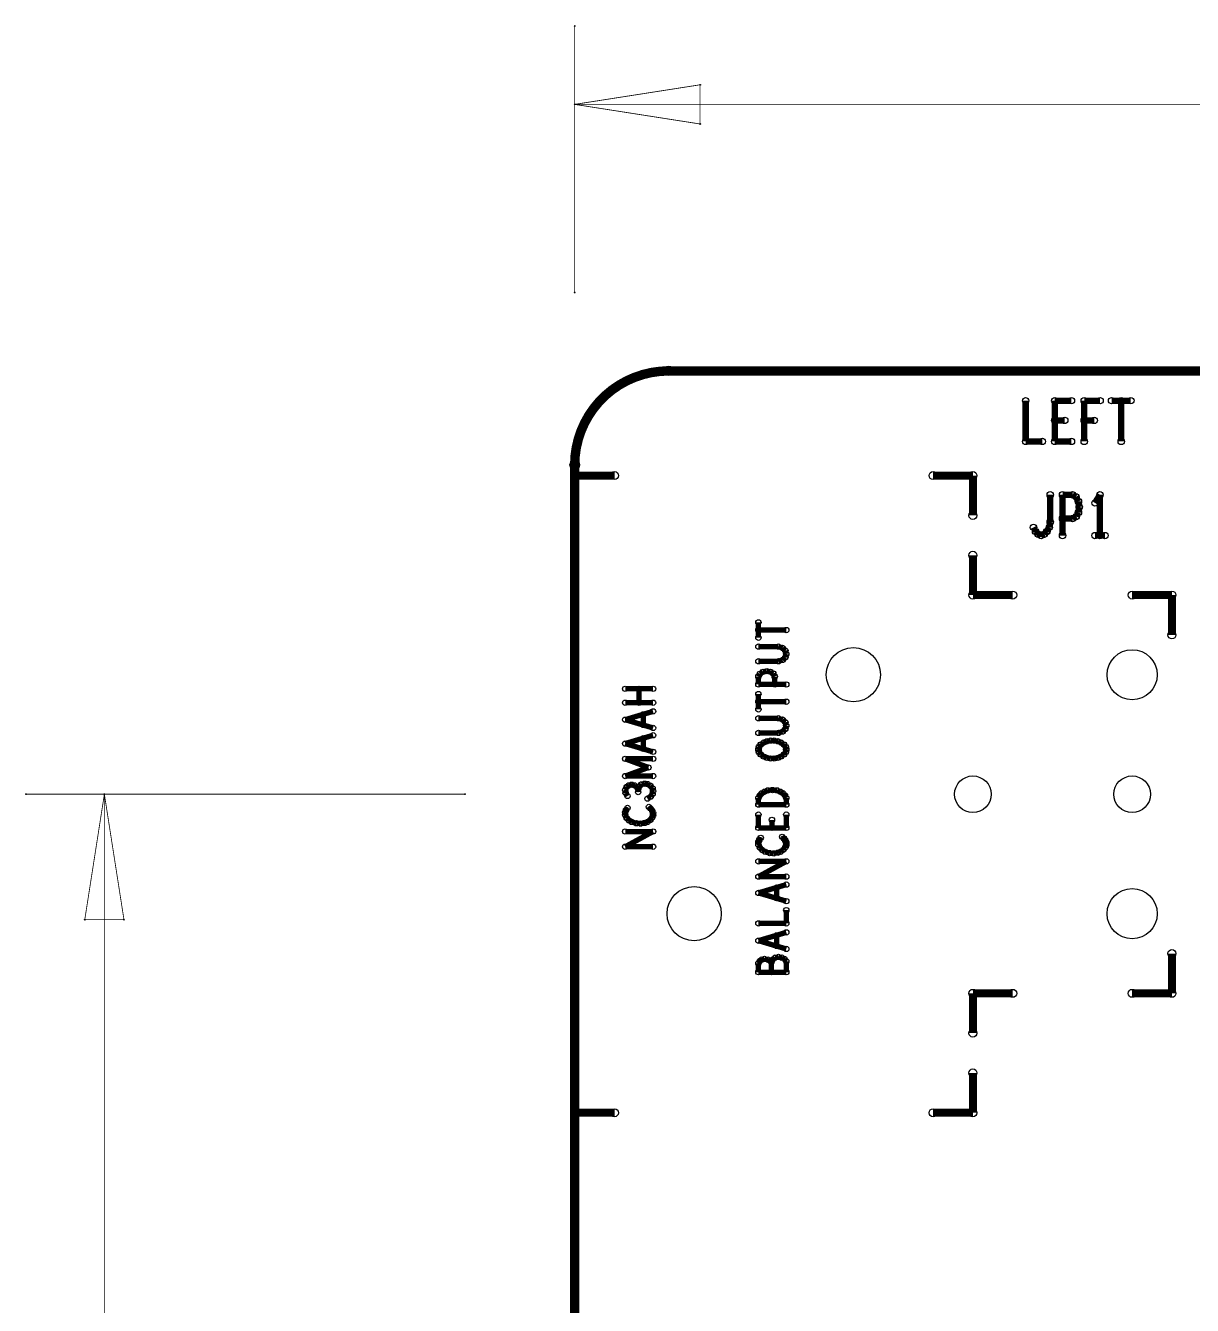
# Model space of a CAD drawing. Extents: x -18 to 115, y -16 to 67.
# Drawn here: x -17.51 to 19.7, y 25.7 to 66.51 of the extents above; entities that cross this region are included whole.
import ezdxf

# ---------------------------------------------------------------- set-up
doc = ezdxf.new("R2010")
doc.units = 0
doc.layers.get('0').update_dxf_attribs({"linetype": 'CONTINUOUS'})
for name, color, linetype in [('BOARD_ART', 7, 'CONTINUOUS'), ('DIMENSION_ART', 2, 'CONTINUOUS'), ('IVSTD1-2-1-2_DRL', 4, 'CONTINUOUS'), ('SILK_TOP_ART', 14, 'CONTINUOUS')]:
    doc.layers.add(name, color=color, linetype=linetype)

# ---------------------------------------------------------------- blocks, each defined once
blk = doc.blocks.new('ROUND_48')
blk.add_circle((0, 0), 0.15)
blk = doc.blocks.new('ROUND_1')
blk.add_circle((0, 0), 0.0127)
blk = doc.blocks.new('ROUND_49')
blk.add_circle((0, 0), 0.102)
blk = doc.blocks.new('ROUND_27')
blk.add_circle((0, 0), 0.085)
blk = doc.blocks.new('ROUND_50')
blk.add_circle((0, 0), 0.127)
blk = doc.blocks.new('ROUND_70')
blk.add_circle((0, 0), 0.584)
blk = doc.blocks.new('ROUND_71')
blk.add_circle((0, 0), 0.8)
blk = doc.blocks.new('ROUND_72')
blk.add_circle((0, 0), 0.864)

msp = doc.modelspace()

# ---------------------------------------------------------------- linework, layer by layer
at = {"layer": 'BOARD_ART', "const_width": 0.3}
msp.add_lwpolyline([(3, 55.5, 0.4142136), (0, 52.5)], format="xyb", dxfattribs=at)
for points in [[(82, 55.5), (3, 55.5)], [(0, 52.5), (0, 2)]]:
    msp.add_lwpolyline(points, dxfattribs=at)
at = {"layer": 'DIMENSION_ART', "const_width": 0.0254}
for points in [[(0, 58), (0, 66.5)], [(4, 64.625), (0, 64)], [(4, 63.375), (4, 64.625)], [(0, 64), (4, 63.375)], [(39.8629, 64), (0, 64)], [(-3.5, 42), (-17.5, 42)], [(-15, 42), (-15.625, 38)], [(-15, 11.9687), (-15, 42)], [(-14.375, 38), (-15, 42)], [(-15.625, 38), (-14.375, 38)]]:
    msp.add_lwpolyline(points, dxfattribs=at)
at = {"layer": 'SILK_TOP_ART'}
for points, const_width in [([(14.3833, 54.55), (14.3833, 53.25)], 0.2032), ([(15.3103, 53.25), (15.3103, 54.55)], 0.2032), ([(15.3103, 54.55), (15.8437, 54.55)], 0.2032), ([(16.2507, 53.25), (16.2507, 54.55)], 0.2032), ([(16.2507, 54.55), (16.7573, 54.55)], 0.2032), ([(17.1243, 54.55), (17.7377, 54.55)], 0.2032), ([(17.431, 54.55), (17.431, 53.25)], 0.2032), ([(15.6303, 53.9217), (15.3103, 53.9217)], 0.2032), ([(16.5707, 53.9217), (16.2507, 53.9217)], 0.2032), ([(14.3833, 53.25), (14.9167, 53.25)], 0.2032), ([(15.8437, 53.25), (15.3103, 53.25)], 0.2032), ([(0, 50.89), (0, 52.16)], 0.254), ([(0, 52.16), (1.27, 52.16)], 0.254), ([(12.7, 52.16), (11.43, 52.16)], 0.254), ([(12.7, 50.89), (12.7, 52.16)], 0.254), ([(15.1667, 50.6833), (15.1667, 51.55)], 0.2032), ([(15.5603, 50.25), (15.5603, 51.55)], 0.2032), ([(15.5603, 51.55), (15.8803, 51.55)], 0.2032), ([(15.8803, 51.55), (15.987, 51.485)], 0.2032), ([(15.987, 51.485), (16.067, 51.3333)], 0.2032), ([(16.067, 51.3333), (16.0937, 51.16)], 0.2032), ([(16.754, 51.55), (16.594, 51.29)], 0.2032), ([(16.754, 50.25), (16.754, 51.55)], 0.2032), ([(16.067, 50.9867), (16.0003, 50.8567)], 0.2032), ([(16.0937, 51.16), (16.067, 50.9867)], 0.2032), ([(14.6333, 50.51), (14.7, 50.38)], 0.2032), ([(15.06, 50.38), (15.14, 50.51)], 0.2032), ([(15.14, 50.51), (15.1667, 50.6833)], 0.2032), ([(15.8803, 50.7916), (15.5603, 50.7916)], 0.2032), ([(16.0003, 50.8567), (15.8803, 50.7916)], 0.2032), ([(14.7, 50.38), (14.78, 50.2933)], 0.2032), ([(14.78, 50.2933), (14.8733, 50.25)], 0.2032), ([(14.8733, 50.25), (14.98, 50.2933)], 0.2032), ([(14.98, 50.2933), (15.06, 50.38)], 0.2032), ([(16.594, 50.25), (16.914, 50.25)], 0.2032), ([(12.7, 48.35), (12.7, 49.62)], 0.254), ([(13.97, 48.35), (12.7, 48.35)], 0.254), ([(19.05, 48.35), (17.78, 48.35)], 0.254), ([(19.05, 47.08), (19.05, 48.35)], 0.254), ([(5.861, 46.9921), (5.861, 47.4789)], 0.17), ([(5.861, 47.2355), (6.75, 47.2355)], 0.17), ([(6.4981, 46.7063), (5.861, 46.7063)], 0.17), ([(6.6315, 46.664), (6.4981, 46.7063)], 0.17), ([(6.7204, 46.5793), (6.6315, 46.664)], 0.17), ([(6.75, 46.4735), (6.7204, 46.5793)], 0.17), ([(6.7204, 46.3677), (6.75, 46.4735)], 0.17), ([(5.861, 46.2407), (6.4981, 46.2407)], 0.17), ([(6.4981, 46.2407), (6.6315, 46.283)], 0.17), ([(6.6315, 46.283), (6.7204, 46.3677)], 0.17), ([(5.861, 45.7538), (5.9055, 45.8385)], 0.17), ([(5.861, 45.4998), (5.861, 45.7538)], 0.17), ([(5.9055, 45.8385), (6.0092, 45.902)], 0.17), ([(6.0092, 45.902), (6.1277, 45.9232)], 0.17), ([(6.1277, 45.9232), (6.2462, 45.902)], 0.17), ([(6.2462, 45.902), (6.3351, 45.8491)], 0.17), ([(6.3351, 45.8491), (6.3796, 45.7538)], 0.17), ([(6.3796, 45.7538), (6.3796, 45.4998)], 0.17), ([(1.611, 45.3618), (2.5, 45.3618)], 0.17), ([(2.0555, 45.3618), (2.0555, 44.9172)], 0.17), ([(6.75, 45.4998), (5.861, 45.4998)], 0.17), ([(2.5, 44.9172), (1.611, 44.9172)], 0.17), ([(5.861, 44.7061), (5.861, 45.1929)], 0.17), ([(5.861, 44.9495), (6.75, 44.9495)], 0.17), ([(1.611, 44.3775), (2.5, 44.6421)], 0.17), ([(2.1889, 44.5468), (2.1889, 44.2082)], 0.17), ([(6.4981, 44.4203), (5.861, 44.4203)], 0.17), ([(6.6315, 44.378), (6.4981, 44.4203)], 0.17), ([(2.5, 44.1129), (1.611, 44.3775)], 0.17), ([(6.4981, 43.9547), (6.6315, 43.997)], 0.17), ([(6.7204, 44.2933), (6.6315, 44.378)], 0.17), ([(6.6315, 43.997), (6.7204, 44.0817)], 0.17), ([(6.75, 44.1875), (6.7204, 44.2933)], 0.17), ([(6.7204, 44.0817), (6.75, 44.1875)], 0.17), ([(1.611, 43.6155), (2.5, 43.8801)], 0.17), ([(2.5, 43.3509), (1.611, 43.6155)], 0.17), ([(2.1889, 43.7848), (2.1889, 43.4462)], 0.17), ([(5.861, 43.9547), (6.4981, 43.9547)], 0.17), ([(5.9351, 43.5842), (6.024, 43.6478)], 0.17), ([(6.024, 43.6478), (6.1277, 43.6901)], 0.17), ([(6.1277, 43.6901), (6.2462, 43.7113)], 0.17), ([(6.2462, 43.7113), (6.3648, 43.7113)], 0.17), ([(6.3648, 43.7113), (6.4833, 43.6901)], 0.17), ([(6.4833, 43.6901), (6.587, 43.6478)], 0.17), ([(6.587, 43.6478), (6.6759, 43.5842)], 0.17), ([(5.861, 43.4255), (5.8758, 43.5102)], 0.17), ([(5.8758, 43.3408), (5.861, 43.4255)], 0.17), ([(5.8758, 43.5102), (5.9351, 43.5842)], 0.17), ([(5.9351, 43.2668), (5.8758, 43.3408)], 0.17), ([(6.024, 43.2032), (5.9351, 43.2668)], 0.17), ([(6.1277, 43.1609), (6.024, 43.2032)], 0.17), ([(6.587, 43.2032), (6.4833, 43.1609)], 0.17), ([(6.6759, 43.2668), (6.587, 43.2032)], 0.17), ([(6.6759, 43.5842), (6.7352, 43.5102)], 0.17), ([(6.7352, 43.3408), (6.6759, 43.2668)], 0.17), ([(6.7352, 43.5102), (6.75, 43.4255)], 0.17), ([(6.75, 43.4255), (6.7352, 43.3408)], 0.17), ([(2.3518, 42.8535), (1.611, 43.1287)], 0.17), ([(1.611, 43.1287), (2.5, 43.1287)], 0.17), ([(1.611, 42.5783), (2.3518, 42.8535)], 0.17), ([(6.2462, 43.1397), (6.1277, 43.1609)], 0.17), ([(6.3648, 43.1397), (6.2462, 43.1397)], 0.17), ([(6.4833, 43.1609), (6.3648, 43.1397)], 0.17), ([(2.5, 42.5783), (1.611, 42.5783)], 0.17), ([(1.6555, 42.2291), (1.611, 42.1338)], 0.17), ([(1.611, 42.1338), (1.6258, 42.0386)], 0.17), ([(1.6258, 42.0386), (1.6851, 41.9433)], 0.17), ([(1.7295, 42.282), (1.6555, 42.2291)], 0.17), ([(1.8184, 42.3032), (1.7295, 42.282)], 0.17), ([(1.9074, 42.282), (1.8184, 42.3032)], 0.17), ([(1.9814, 42.2291), (1.9074, 42.282)], 0.17), ([(2.0259, 42.1656), (1.9814, 42.2291)], 0.17), ([(2.0555, 42.2397), (2.0259, 42.1656)], 0.17), ([(2.0259, 42.1656), (2.0259, 42.0703)], 0.17), ([(2.1296, 42.3138), (2.0555, 42.2397)], 0.17), ([(2.2333, 42.3349), (2.1296, 42.3138)], 0.17), ([(2.3222, 42.3243), (2.2333, 42.3349)], 0.17), ([(2.4111, 42.2714), (2.3222, 42.3243)], 0.17), ([(2.4852, 42.1868), (2.4111, 42.2714)], 0.17), ([(2.4259, 41.9222), (2.4852, 42.0068)], 0.17), ([(2.5, 42.1021), (2.4852, 42.1868)], 0.17), ([(2.4852, 42.0068), (2.5, 42.1021)], 0.17), ([(5.861, 41.8803), (5.9055, 41.965)], 0.17), ([(5.9055, 41.965), (5.9647, 42.0285)], 0.17), ([(5.9647, 42.0285), (6.0536, 42.0814)], 0.17), ([(6.0536, 42.0814), (6.1574, 42.1238)], 0.17), ([(6.1574, 42.1238), (6.3055, 42.1343)], 0.17), ([(6.3055, 42.1343), (6.4537, 42.1238)], 0.17), ([(6.4537, 42.1238), (6.5574, 42.0814)], 0.17), ([(6.5574, 42.0814), (6.6463, 42.0285)], 0.17), ([(6.6463, 42.0285), (6.7056, 41.965)], 0.17), ([(6.7056, 41.965), (6.75, 41.8803)], 0.17), ([(1.6851, 41.5623), (1.6406, 41.4988)], 0.17), ([(2.3222, 41.8587), (2.4259, 41.9222)], 0.17), ([(2.4259, 41.5412), (2.3667, 41.5941)], 0.17), ([(5.861, 41.6687), (5.861, 41.8803)], 0.17), ([(6.75, 41.6687), (5.861, 41.6687)], 0.17), ([(6.75, 41.8803), (6.75, 41.6687)], 0.17), ([(1.6406, 41.4988), (1.611, 41.4248)], 0.17), ([(1.611, 41.4248), (1.611, 41.3401)], 0.17), ([(1.611, 41.3401), (1.6555, 41.2448)], 0.17), ([(1.6555, 41.2448), (1.7295, 41.1708)], 0.17), ([(1.7295, 41.1708), (1.8184, 41.1178)], 0.17), ([(2.3222, 41.1178), (2.4111, 41.1813)], 0.17), ([(2.4111, 41.1813), (2.4704, 41.2554)], 0.17), ([(2.4704, 41.4777), (2.4259, 41.5412)], 0.17), ([(2.5, 41.4036), (2.4704, 41.4777)], 0.17), ([(2.4704, 41.2554), (2.5, 41.3295)], 0.17), ([(2.5, 41.3295), (2.5, 41.4036)], 0.17), ([(5.861, 40.9278), (5.861, 41.3512)], 0.17), ([(6.2907, 41.1818), (6.2907, 40.9278)], 0.17), ([(6.75, 41.3512), (6.75, 40.9278)], 0.17), ([(1.611, 40.3241), (2.5, 40.8109)], 0.17), ([(2.5, 40.8109), (1.611, 40.8109)], 0.17), ([(1.8184, 41.1178), (1.9666, 41.0755)], 0.17), ([(1.9666, 41.0755), (2.1, 41.0649)], 0.17), ([(2.1, 41.0649), (2.2333, 41.0861)], 0.17), ([(2.2333, 41.0861), (2.3222, 41.1178)], 0.17), ([(6.75, 40.9278), (5.861, 40.9278)], 0.17), ([(2.5, 40.3241), (1.611, 40.3241)], 0.17), ([(5.8906, 40.5468), (5.861, 40.4728)], 0.17), ([(5.861, 40.4728), (5.861, 40.3881)], 0.17), ([(5.861, 40.3881), (5.9055, 40.2928)], 0.17), ([(5.9351, 40.6103), (5.8906, 40.5468)], 0.17), ([(6.6759, 40.5892), (6.6167, 40.6421)], 0.17), ([(6.7204, 40.5257), (6.6759, 40.5892)], 0.17), ([(6.75, 40.4516), (6.7204, 40.5257)], 0.17), ([(6.7204, 40.3034), (6.75, 40.3775)], 0.17), ([(6.75, 40.3775), (6.75, 40.4516)], 0.17), ([(5.9055, 40.2928), (5.9795, 40.2188)], 0.17), ([(5.9795, 40.2188), (6.0684, 40.1658)], 0.17), ([(6.0684, 40.1658), (6.2166, 40.1235)], 0.17), ([(6.2166, 40.1235), (6.35, 40.1129)], 0.17), ([(6.35, 40.1129), (6.4833, 40.1341)], 0.17), ([(6.4833, 40.1341), (6.5722, 40.1658)], 0.17), ([(6.5722, 40.1658), (6.6611, 40.2293)], 0.17), ([(6.6611, 40.2293), (6.7204, 40.3034)], 0.17), ([(5.861, 39.3721), (6.75, 39.8589)], 0.17), ([(6.75, 39.8589), (5.861, 39.8589)], 0.17), ([(6.75, 39.3721), (5.861, 39.3721)], 0.17), ([(5.861, 38.8535), (6.75, 39.1181)], 0.17), ([(6.75, 38.5889), (5.861, 38.8535)], 0.17), ([(6.4389, 39.0228), (6.4389, 38.6842)], 0.17), ([(6.75, 37.8798), (6.75, 38.3032)], 0.17), ([(5.861, 37.8798), (6.75, 37.8798)], 0.17), ([(5.861, 37.3295), (6.75, 37.5941)], 0.17), ([(6.4389, 37.4988), (6.4389, 37.1602)], 0.17), ([(6.75, 37.0649), (5.861, 37.3295)], 0.17), ([(5.9055, 36.6839), (5.861, 36.6098)], 0.17), ([(5.9647, 36.7262), (5.9055, 36.6839)], 0.17), ([(6.0536, 36.7474), (5.9647, 36.7262)], 0.17), ([(6.1574, 36.7262), (6.0536, 36.7474)], 0.17), ([(6.2314, 36.6945), (6.1574, 36.7262)], 0.17), ([(6.2759, 36.6522), (6.2314, 36.6945)], 0.17), ([(6.3055, 36.7262), (6.2759, 36.6522)], 0.17), ([(6.2759, 36.6522), (6.2759, 36.3241)], 0.17), ([(6.3944, 36.7898), (6.3055, 36.7262)], 0.17), ([(6.4981, 36.8109), (6.3944, 36.7898)], 0.17), ([(6.6018, 36.7898), (6.4981, 36.8109)], 0.17), ([(6.6907, 36.7474), (6.6018, 36.7898)], 0.17), ([(6.75, 36.6733), (6.6907, 36.7474)], 0.17), ([(6.75, 36.3241), (6.75, 36.6733)], 0.17), ([(19.05, 36.92), (19.05, 35.65)], 0.254), ([(5.861, 36.6098), (5.861, 36.3241)], 0.17), ([(5.861, 36.3241), (6.75, 36.3241)], 0.17), ([(13.97, 35.65), (12.7, 35.65)], 0.254), ([(12.7, 35.65), (12.7, 34.38)], 0.254), ([(19.05, 35.65), (17.78, 35.65)], 0.254), ([(0, 31.84), (0, 33.11)], 0.254), ([(12.7, 33.11), (12.7, 31.84)], 0.254), ([(1.27, 31.84), (0, 31.84)], 0.254), ([(12.7, 31.84), (11.43, 31.84)], 0.254)]:
    msp.add_lwpolyline(points, dxfattribs=dict(at, const_width=const_width))

# ---------------------------------------------------------------- block references
at = {"layer": 'BOARD_ART'}
for p in [(3, 55.5), (3, 55.5), (0, 52.5), (0, 52.5)]:
    msp.add_blockref('ROUND_48', p, dxfattribs=at)
at = {"layer": 'DIMENSION_ART'}
for p in [(0, 66.5), (4, 64.625), (4, 64.625), (0, 64), (0, 64), (4, 63.375), (0, 58), (-17.5, 42), (-15, 42), (-15, 42), (-3.5, 42), (-15.625, 38), (-14.375, 38), (-14.375, 38)]:
    msp.add_blockref('ROUND_1', p, dxfattribs=at)
at = {"layer": 'IVSTD1-2-1-2_DRL'}
for name, p in [('ROUND_72', (8.89, 45.81)), ('ROUND_71', (17.78, 45.81)), ('ROUND_70', (12.7, 42)), ('ROUND_70', (17.78, 42)), ('ROUND_72', (3.81, 38.19)), ('ROUND_71', (17.78, 38.19))]:
    msp.add_blockref(name, p, dxfattribs=at)
at = {"layer": 'SILK_TOP_ART'}
for name, p in [('ROUND_49', (14.3833, 54.55)), ('ROUND_49', (15.3103, 54.55)), ('ROUND_49', (15.8437, 54.55)), ('ROUND_49', (16.2507, 54.55)), ('ROUND_49', (16.7573, 54.55)), ('ROUND_49', (17.1243, 54.55)), ('ROUND_49', (17.431, 54.55)), ('ROUND_49', (17.7377, 54.55)), ('ROUND_49', (15.3103, 53.9217)), ('ROUND_49', (15.6303, 53.9217)), ('ROUND_49', (16.2507, 53.9217)), ('ROUND_49', (16.5707, 53.9217)), ('ROUND_49', (14.3833, 53.25)), ('ROUND_49', (14.9167, 53.25)), ('ROUND_49', (15.3103, 53.25)), ('ROUND_49', (15.8437, 53.25)), ('ROUND_49', (16.2507, 53.25)), ('ROUND_49', (17.431, 53.25)), ('ROUND_50', (0, 52.16)), ('ROUND_50', (1.27, 52.16)), ('ROUND_50', (11.43, 52.16)), ('ROUND_50', (12.7, 52.16)), ('ROUND_49', (15.1667, 51.55)), ('ROUND_49', (15.5603, 51.55)), ('ROUND_49', (15.8803, 51.55)), ('ROUND_49', (15.987, 51.485)), ('ROUND_49', (16.067, 51.3333)), ('ROUND_49', (16.754, 51.55)), ('ROUND_49', (16.067, 50.9867)), ('ROUND_49', (16.0937, 51.16)), ('ROUND_49', (16.594, 51.29)), ('ROUND_50', (0, 50.89)), ('ROUND_50', (12.7, 50.89)), ('ROUND_49', (14.6333, 50.51)), ('ROUND_49', (15.14, 50.51)), ('ROUND_49', (15.1667, 50.6833)), ('ROUND_49', (15.5603, 50.7916)), ('ROUND_49', (15.8803, 50.7916)), ('ROUND_49', (16.0003, 50.8567)), ('ROUND_49', (14.7, 50.38)), ('ROUND_49', (14.78, 50.2933)), ('ROUND_49', (14.8733, 50.25)), ('ROUND_49', (14.98, 50.2933)), ('ROUND_49', (15.06, 50.38)), ('ROUND_49', (15.5603, 50.25)), ('ROUND_49', (16.594, 50.25)), ('ROUND_49', (16.754, 50.25)), ('ROUND_49', (16.914, 50.25)), ('ROUND_50', (12.7, 49.62)), ('ROUND_50', (12.7, 48.35)), ('ROUND_50', (13.97, 48.35)), ('ROUND_50', (17.78, 48.35)), ('ROUND_50', (19.05, 48.35)), ('ROUND_27', (5.861, 47.4789)), ('ROUND_27', (5.861, 47.2355)), ('ROUND_27', (5.861, 46.9921)), ('ROUND_27', (6.75, 47.2355)), ('ROUND_50', (19.05, 47.08)), ('ROUND_27', (5.861, 46.7063)), ('ROUND_27', (6.4981, 46.7063)), ('ROUND_27', (6.6315, 46.664)), ('ROUND_27', (6.7204, 46.5793)), ('ROUND_27', (6.75, 46.4735)), ('ROUND_27', (5.861, 46.2407)), ('ROUND_27', (6.4981, 46.2407)), ('ROUND_27', (6.6315, 46.283)), ('ROUND_27', (6.7204, 46.3677)), ('ROUND_27', (5.861, 45.7538)), ('ROUND_27', (5.9055, 45.8385)), ('ROUND_27', (6.0092, 45.902)), ('ROUND_27', (6.1277, 45.9232)), ('ROUND_27', (6.2462, 45.902)), ('ROUND_27', (6.3351, 45.8491)), ('ROUND_27', (6.3796, 45.7538)), ('ROUND_27', (1.611, 45.3618)), ('ROUND_27', (2.0555, 45.3618)), ('ROUND_27', (2.5, 45.3618)), ('ROUND_27', (5.861, 45.4998)), ('ROUND_27', (6.3796, 45.4998)), ('ROUND_27', (6.75, 45.4998)), ('ROUND_27', (1.611, 44.9172)), ('ROUND_27', (2.0555, 44.9172)), ('ROUND_27', (2.5, 44.9172)), ('ROUND_27', (5.861, 45.1929)), ('ROUND_27', (5.861, 44.9495)), ('ROUND_27', (6.75, 44.9495)), ('ROUND_27', (2.1889, 44.5468)), ('ROUND_27', (2.5, 44.6421)), ('ROUND_27', (5.861, 44.7061)), ('ROUND_27', (5.861, 44.4203)), ('ROUND_27', (6.4981, 44.4203)), ('ROUND_27', (1.611, 44.3775)), ('ROUND_27', (2.1889, 44.2082)), ('ROUND_27', (2.5, 44.1129)), ('ROUND_27', (6.6315, 44.378)), ('ROUND_27', (6.6315, 43.997)), ('ROUND_27', (6.7204, 44.2933)), ('ROUND_27', (6.7204, 44.0817)), ('ROUND_27', (6.75, 44.1875)), ('ROUND_27', (1.611, 43.6155)), ('ROUND_27', (2.1889, 43.7848)), ('ROUND_27', (2.5, 43.8801)), ('ROUND_27', (5.861, 43.9547)), ('ROUND_27', (6.024, 43.6478)), ('ROUND_27', (6.1277, 43.6901)), ('ROUND_27', (6.2462, 43.7113)), ('ROUND_27', (6.3648, 43.7113)), ('ROUND_27', (6.4833, 43.6901)), ('ROUND_27', (6.4981, 43.9547)), ('ROUND_27', (6.587, 43.6478)), ('ROUND_27', (2.1889, 43.4462)), ('ROUND_27', (2.5, 43.3509)), ('ROUND_27', (5.861, 43.4255)), ('ROUND_27', (5.8758, 43.5102)), ('ROUND_27', (5.8758, 43.3408)), ('ROUND_27', (5.9351, 43.5842)), ('ROUND_27', (5.9351, 43.2668)), ('ROUND_27', (6.024, 43.2032)), ('ROUND_27', (6.587, 43.2032)), ('ROUND_27', (6.6759, 43.5842)), ('ROUND_27', (6.6759, 43.2668)), ('ROUND_27', (6.7352, 43.5102)), ('ROUND_27', (6.7352, 43.3408)), ('ROUND_27', (6.75, 43.4255)), ('ROUND_27', (6.75, 43.4255)), ('ROUND_27', (1.611, 43.1287)), ('ROUND_27', (2.3518, 42.8535)), ('ROUND_27', (2.5, 43.1287)), ('ROUND_27', (6.1277, 43.1609)), ('ROUND_27', (6.2462, 43.1397)), ('ROUND_27', (6.3648, 43.1397)), ('ROUND_27', (6.4833, 43.1609)), ('ROUND_27', (1.611, 42.5783)), ('ROUND_27', (2.5, 42.5783)), ('ROUND_27', (1.611, 42.1338)), ('ROUND_27', (1.6258, 42.0386)), ('ROUND_27', (1.6555, 42.2291)), ('ROUND_27', (1.7295, 42.282)), ('ROUND_27', (1.8184, 42.3032)), ('ROUND_27', (1.9074, 42.282)), ('ROUND_27', (1.9814, 42.2291)), ('ROUND_27', (2.0259, 42.1656)), ('ROUND_27', (2.0259, 42.1656)), ('ROUND_27', (2.0259, 42.0703)), ('ROUND_27', (2.0555, 42.2397)), ('ROUND_27', (2.1296, 42.3138)), ('ROUND_27', (2.2333, 42.3349)), ('ROUND_27', (2.3222, 42.3243)), ('ROUND_27', (2.4111, 42.2714)), ('ROUND_27', (2.4852, 42.1868)), ('ROUND_27', (2.4852, 42.0068)), ('ROUND_27', (2.5, 42.1021)), ('ROUND_27', (5.9055, 41.965)), ('ROUND_27', (5.9647, 42.0285)), ('ROUND_27', (6.0536, 42.0814)), ('ROUND_27', (6.1574, 42.1238)), ('ROUND_27', (6.3055, 42.1343)), ('ROUND_27', (6.4537, 42.1238)), ('ROUND_27', (6.5574, 42.0814)), ('ROUND_27', (6.6463, 42.0285)), ('ROUND_27', (6.7056, 41.965)), ('ROUND_27', (1.6851, 41.9433)), ('ROUND_27', (1.6851, 41.5623)), ('ROUND_27', (2.3222, 41.8587)), ('ROUND_27', (2.3667, 41.5941)), ('ROUND_27', (2.4259, 41.9222)), ('ROUND_27', (5.861, 41.8803)), ('ROUND_27', (5.861, 41.6687)), ('ROUND_27', (6.75, 41.8803)), ('ROUND_27', (6.75, 41.6687)), ('ROUND_27', (6.75, 41.6687)), ('ROUND_27', (1.611, 41.4248)), ('ROUND_27', (1.611, 41.3401)), ('ROUND_27', (1.6406, 41.4988)), ('ROUND_27', (1.6555, 41.2448)), ('ROUND_27', (1.7295, 41.1708)), ('ROUND_27', (2.4111, 41.1813)), ('ROUND_27', (2.4259, 41.5412)), ('ROUND_27', (2.4704, 41.4777)), ('ROUND_27', (2.4704, 41.2554)), ('ROUND_27', (2.5, 41.4036)), ('ROUND_27', (2.5, 41.3295)), ('ROUND_27', (5.861, 41.3512)), ('ROUND_27', (6.2907, 41.1818)), ('ROUND_27', (6.75, 41.3512)), ('ROUND_27', (1.611, 40.8109)), ('ROUND_27', (1.8184, 41.1178)), ('ROUND_27', (1.9666, 41.0755)), ('ROUND_27', (2.1, 41.0649)), ('ROUND_27', (2.2333, 41.0861)), ('ROUND_27', (2.3222, 41.1178)), ('ROUND_27', (2.5, 40.8109)), ('ROUND_27', (5.861, 40.9278)), ('ROUND_27', (6.2907, 40.9278)), ('ROUND_27', (6.75, 40.9278)), ('ROUND_27', (1.611, 40.3241)), ('ROUND_27', (2.5, 40.3241)), ('ROUND_27', (5.861, 40.4728)), ('ROUND_27', (5.861, 40.3881)), ('ROUND_27', (5.8906, 40.5468)), ('ROUND_27', (5.9351, 40.6103)), ('ROUND_27', (6.6167, 40.6421)), ('ROUND_27', (6.6759, 40.5892)), ('ROUND_27', (6.7204, 40.5257)), ('ROUND_27', (6.75, 40.4516)), ('ROUND_27', (6.75, 40.3775)), ('ROUND_27', (5.9055, 40.2928)), ('ROUND_27', (5.9795, 40.2188)), ('ROUND_27', (6.0684, 40.1658)), ('ROUND_27', (6.2166, 40.1235)), ('ROUND_27', (6.35, 40.1129)), ('ROUND_27', (6.4833, 40.1341)), ('ROUND_27', (6.5722, 40.1658)), ('ROUND_27', (6.6611, 40.2293)), ('ROUND_27', (6.7204, 40.3034)), ('ROUND_27', (5.861, 39.8589)), ('ROUND_27', (6.75, 39.8589)), ('ROUND_27', (5.861, 39.3721)), ('ROUND_27', (6.75, 39.3721)), ('ROUND_27', (6.75, 39.1181)), ('ROUND_27', (5.861, 38.8535)), ('ROUND_27', (6.4389, 39.0228)), ('ROUND_27', (6.4389, 38.6842)), ('ROUND_27', (6.75, 38.5889)), ('ROUND_27', (6.75, 38.3032)), ('ROUND_27', (5.861, 37.8798)), ('ROUND_27', (6.75, 37.8798)), ('ROUND_27', (6.4389, 37.4988)), ('ROUND_27', (6.75, 37.5941)), ('ROUND_27', (5.861, 37.3295)), ('ROUND_27', (6.4389, 37.1602)), ('ROUND_27', (6.75, 37.0649)), ('ROUND_27', (5.9055, 36.6839)), ('ROUND_27', (5.9647, 36.7262)), ('ROUND_27', (6.0536, 36.7474)), ('ROUND_27', (6.1574, 36.7262)), ('ROUND_27', (6.2314, 36.6945)), ('ROUND_27', (6.2759, 36.6522)), ('ROUND_27', (6.2759, 36.6522)), ('ROUND_27', (6.3055, 36.7262)), ('ROUND_27', (6.3944, 36.7898)), ('ROUND_27', (6.4981, 36.8109)), ('ROUND_27', (6.6018, 36.7898)), ('ROUND_27', (6.6907, 36.7474)), ('ROUND_27', (6.75, 36.6733)), ('ROUND_50', (19.05, 36.92)), ('ROUND_27', (5.861, 36.6098)), ('ROUND_27', (5.861, 36.3241)), ('ROUND_27', (6.2759, 36.3241)), ('ROUND_27', (6.75, 36.3241)), ('ROUND_50', (12.7, 35.65)), ('ROUND_50', (13.97, 35.65)), ('ROUND_50', (17.78, 35.65)), ('ROUND_50', (19.05, 35.65)), ('ROUND_50', (12.7, 34.38)), ('ROUND_50', (0, 33.11)), ('ROUND_50', (12.7, 33.11)), ('ROUND_50', (0, 31.84)), ('ROUND_50', (1.27, 31.84)), ('ROUND_50', (11.43, 31.84)), ('ROUND_50', (12.7, 31.84))]:
    msp.add_blockref(name, p, dxfattribs=at)

doc.saveas('drawing.dxf')
